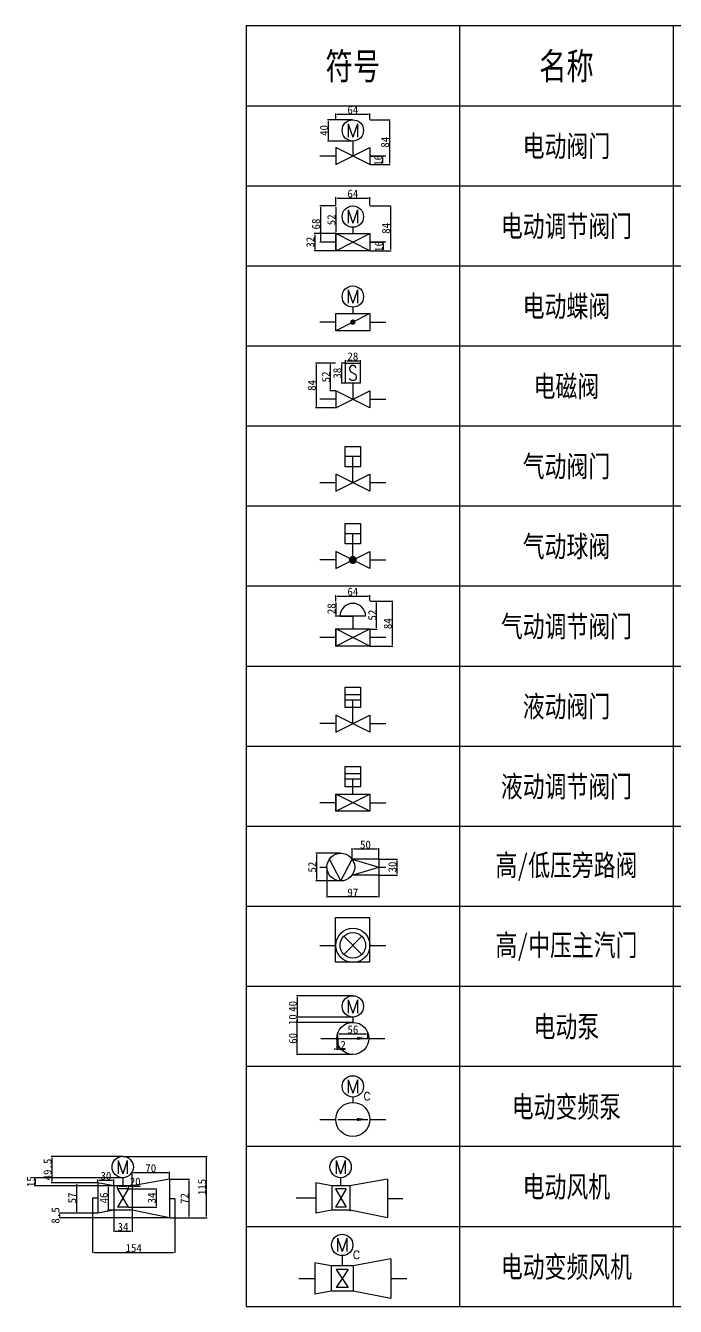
# Model space of a CAD drawing. Header units: millimetres. Extents: x 592 to 5868, y 122 to 2804.
# Drawn here: x 592 to 1809, y 131 to 2531 of the extents above; entities that cross this region are included whole.
import ezdxf
from ezdxf.enums import TextEntityAlignment as Align

# ---------------------------------------------------------------- set-up
doc = ezdxf.new("R2010")
doc.units = ezdxf.units.MM
doc.layers.add('烟道', color=7, linetype='Continuous')
doc.styles.add('HZ', font='txt.shx', dxfattribs={"width": 0.8, "bigfont": 'hzdx.shx'})
doc.styles.add('Romans', font='romans.shx', dxfattribs={"width": 0.75, "bigfont": 'fs1.shx'})
doc.styles.add('ST', font='', dxfattribs={"width": 0.75})
doc.styles.get("Standard").update_dxf_attribs({"font": ''})
doc.styles.get('ST').set_extended_font_data('SimSun')
doc.styles.get('Standard').set_extended_font_data('SimSun')
doc.dimstyles.new('ZhangXY', dxfattribs={"dimtxt": 15, "dimasz": 2.5, "dimexe": 1.25, "dimexo": 0.625, "dimtad": 1, "dimdsep": 46, "dimtxsty": 'Standard', "dimcen": 2.5, "dimclrd": 3, "dimclre": 3, "dimclrt": 3, "dimadec": 0, "dimazin": 0, "dimtfac": 1, "dimtmove": 0, "dimatfit": 3, "dimfxl": 0, "dimarcsym": 0})

# ---------------------------------------------------------------- blocks, each defined once
blk = doc.blocks.new('SY8110')
for p, q in [((8, -2), (0, 2)), ((0, -2), (8, 2)), ((0, 2), (0, -2)), ((8, 2), (8, -2))]:
    blk.add_line(p, q)
at = {"style": 'Romans', "width": 0.75, "flags": 1}
for tag, p in [('功能名称', (4, 4)), ('设备长度', (11, 0))]:
    blk.add_attdef(tag, text='', height=2, dxfattribs=at).set_placement(p, align=Align.MIDDLE)
at = {"style": 'Romans', "width": 0.75}
blk.add_attdef('设备编号', text='', height=2, dxfattribs=at).set_placement((4, -4), align=Align.MIDDLE)
blk = doc.blocks.new('SY8117')
blk.add_lwpolyline([(0, 2), (8, 2), (8, -2), (0, -2)], close=True)
blk.add_point((4, 2))
blk.add_blockref('SY8110', (0, 0))
at = {"style": 'Romans', "width": 0.75, "flags": 1}
for tag, p in [('功能名称', (4, 4)), ('设备长度', (9, -1))]:
    blk.add_attdef(tag, text='', height=2, dxfattribs=at).set_placement(p, align=Align.MIDDLE)
at = {"style": 'Romans', "width": 0.75}
blk.add_attdef('设备编号', text='', height=2, dxfattribs=at).set_placement((4, -4), align=Align.MIDDLE)
blk = doc.blocks.new('SY8107')
for p, q in [((-3, 3), (0, 3)), ((3, 3), (-3, 3)), ((0, 3), (0, 0))]:
    blk.add_line(p, q)
blk.add_arc((0, 3), 3, 0, 180)
at = {"style": 'HZ', "width": 0.7, "flags": 1}
blk.add_attdef('功能名称', text='', height=2, dxfattribs=at).set_placement((0, 8), align=Align.MIDDLE)
blk.add_attdef('设备长度', (4, 3), '', height=2, dxfattribs=at)
at = {"style": 'HZ', "width": 0.7}
blk.add_attdef('设备编号', text='', height=2, dxfattribs=at).set_placement((0, -2), align=Align.MIDDLE)
blk = doc.blocks.new('*D32')
at = {"color": 3, "lineweight": -2, "transparency": 16777216}
for p, q in [((1237.5, 2354.1), (1274.6, 2354.1)), ((1273.4, 2351.6), (1273.4, 2272.6)), ((1237.5, 2270.1), (1274.6, 2270.1))]:
    blk.add_line(p, q, dxfattribs=at)
at = {"color": 3, "transparency": 16777216}
for points in [[(1272.9, 2351.6), (1273.8, 2351.6), (1273.4, 2354.1)], [(1272.9, 2272.6), (1273.8, 2272.6), (1273.4, 2270.1)]]:
    blk.add_solid(points, dxfattribs=at)
at = {"layer": 'Defpoints', "color": 0, "transparency": 16777216}
for p in [(1236.9, 2354.1), (1236.9, 2270.1), (1273.4, 2270.1)]:
    blk.add_point(p, dxfattribs=at)
at = {"color": 3, "transparency": 16777216, "insert": (1265.2, 2312.1), "char_height": 15, "attachment_point": 5, "rotation": 90}
blk.add_mtext('84', dxfattribs=at)
blk = doc.blocks.new('*D33')
at = {"color": 3, "lineweight": -2, "transparency": 16777216}
for p, q in [((1237.5, 2286.1), (1261.6, 2286.1)), ((1260.3, 2283.6), (1260.3, 2272.6)), ((1237.5, 2270.1), (1261.6, 2270.1))]:
    blk.add_line(p, q, dxfattribs=at)
at = {"color": 3, "transparency": 16777216}
for points in [[(1259.9, 2283.6), (1260.7, 2283.6), (1260.3, 2286.1)], [(1259.9, 2272.6), (1260.7, 2272.6), (1260.3, 2270.1)]]:
    blk.add_solid(points, dxfattribs=at)
at = {"layer": 'Defpoints', "color": 0, "transparency": 16777216}
for p in [(1236.9, 2286.1), (1236.9, 2270.1), (1260.3, 2270.1)]:
    blk.add_point(p, dxfattribs=at)
at = {"color": 3, "transparency": 16777216, "insert": (1252.2, 2278.1), "char_height": 15, "attachment_point": 5, "rotation": 90}
blk.add_mtext('16', dxfattribs=at)
blk = doc.blocks.new('*D34')
at = {"color": 3, "lineweight": -2, "transparency": 16777216}
for p, q in [((1172.9, 2354.8), (1172.9, 2365.7)), ((1175.4, 2364.5), (1234.4, 2364.5)), ((1236.9, 2354.8), (1236.9, 2365.7))]:
    blk.add_line(p, q, dxfattribs=at)
at = {"color": 3, "transparency": 16777216}
for points in [[(1175.4, 2364.9), (1175.4, 2364), (1172.9, 2364.5)], [(1234.4, 2364.9), (1234.4, 2364), (1236.9, 2364.5)]]:
    blk.add_solid(points, dxfattribs=at)
at = {"layer": 'Defpoints', "color": 0, "transparency": 16777216}
for p in [(1172.9, 2354.1), (1236.9, 2364.5), (1236.9, 2354.1)]:
    blk.add_point(p, dxfattribs=at)
at = {"color": 3, "transparency": 16777216, "insert": (1204.9, 2372.6), "char_height": 15, "attachment_point": 5}
blk.add_mtext('64', dxfattribs=at)
blk = doc.blocks.new('*D35')
at = {"color": 3, "lineweight": -2, "transparency": 16777216}
for p, q in [((1204.2, 2354.1), (1157.7, 2354.1)), ((1159, 2316.6), (1159, 2351.6)), ((1204.2, 2314.1), (1157.7, 2314.1))]:
    blk.add_line(p, q, dxfattribs=at)
at = {"color": 3, "transparency": 16777216}
for points in [[(1158.6, 2351.6), (1159.4, 2351.6), (1159, 2354.1)], [(1158.6, 2316.6), (1159.4, 2316.6), (1159, 2314.1)]]:
    blk.add_solid(points, dxfattribs=at)
at = {"layer": 'Defpoints', "color": 0, "transparency": 16777216}
for p in [(1159, 2354.1), (1204.9, 2354.1), (1204.9, 2314.1)]:
    blk.add_point(p, dxfattribs=at)
at = {"color": 3, "transparency": 16777216, "insert": (1150.9, 2334.1), "char_height": 15, "attachment_point": 5, "rotation": 90}
blk.add_mtext('40', dxfattribs=at)
blk = doc.blocks.new('*D36')
at = {"color": 3, "lineweight": -2, "transparency": 16777216}
for p, q in [((1237.5, 2192.8), (1276.4, 2192.8)), ((1275.2, 2190.3), (1275.2, 2111.3)), ((1237.5, 2108.8), (1276.4, 2108.8))]:
    blk.add_line(p, q, dxfattribs=at)
at = {"color": 3, "transparency": 16777216}
for points in [[(1274.8, 2190.3), (1275.6, 2190.3), (1275.2, 2192.8)], [(1274.8, 2111.3), (1275.6, 2111.3), (1275.2, 2108.8)]]:
    blk.add_solid(points, dxfattribs=at)
at = {"layer": 'Defpoints', "color": 0, "transparency": 16777216}
for p in [(1236.9, 2192.8), (1236.9, 2108.8), (1275.2, 2108.8)]:
    blk.add_point(p, dxfattribs=at)
at = {"color": 3, "transparency": 16777216, "insert": (1267.1, 2150.8), "char_height": 15, "attachment_point": 5, "rotation": 90}
blk.add_mtext('84', dxfattribs=at)
blk = doc.blocks.new('*D37')
at = {"color": 3, "lineweight": -2, "transparency": 16777216}
for p, q in [((1237.5, 2124.8), (1262.8, 2124.8)), ((1261.6, 2122.3), (1261.6, 2111.3)), ((1237.5, 2108.8), (1262.8, 2108.8))]:
    blk.add_line(p, q, dxfattribs=at)
at = {"color": 3, "transparency": 16777216}
for points in [[(1261.2, 2122.3), (1262, 2122.3), (1261.6, 2124.8)], [(1261.2, 2111.3), (1262, 2111.3), (1261.6, 2108.8)]]:
    blk.add_solid(points, dxfattribs=at)
at = {"layer": 'Defpoints', "color": 0, "transparency": 16777216}
for p in [(1236.9, 2124.8), (1236.9, 2108.8), (1261.6, 2108.8)]:
    blk.add_point(p, dxfattribs=at)
at = {"color": 3, "transparency": 16777216, "insert": (1253.5, 2116.8), "char_height": 15, "attachment_point": 5, "rotation": 90}
blk.add_mtext('16', dxfattribs=at)
blk = doc.blocks.new('*D38')
at = {"color": 3, "lineweight": -2, "transparency": 16777216}
for p, q in [((1172.9, 2193.4), (1172.9, 2208.9)), ((1236.9, 2193.4), (1236.9, 2208.9)), ((1175.4, 2207.6), (1234.4, 2207.6))]:
    blk.add_line(p, q, dxfattribs=at)
at = {"color": 3, "transparency": 16777216}
for points in [[(1175.4, 2208), (1175.4, 2207.2), (1172.9, 2207.6)], [(1234.4, 2208), (1234.4, 2207.2), (1236.9, 2207.6)]]:
    blk.add_solid(points, dxfattribs=at)
at = {"layer": 'Defpoints', "color": 0, "transparency": 16777216}
for p in [(1172.9, 2192.8), (1236.9, 2207.6), (1236.9, 2192.8)]:
    blk.add_point(p, dxfattribs=at)
at = {"color": 3, "transparency": 16777216, "insert": (1204.9, 2215.7), "char_height": 15, "attachment_point": 5}
blk.add_mtext('64', dxfattribs=at)
blk = doc.blocks.new('*D39')
at = {"color": 3, "lineweight": -2, "transparency": 16777216}
for p, q in [((1172.2, 2140.8), (1132.2, 2140.8)), ((1133.4, 2138.3), (1133.4, 2111.3)), ((1172.2, 2108.8), (1132.2, 2108.8))]:
    blk.add_line(p, q, dxfattribs=at)
at = {"color": 3, "transparency": 16777216}
for points in [[(1133, 2138.3), (1133.9, 2138.3), (1133.4, 2140.8)], [(1133, 2111.3), (1133.9, 2111.3), (1133.4, 2108.8)]]:
    blk.add_solid(points, dxfattribs=at)
at = {"layer": 'Defpoints', "color": 0, "transparency": 16777216}
for p in [(1172.9, 2140.8), (1133.4, 2108.8), (1172.9, 2108.8)]:
    blk.add_point(p, dxfattribs=at)
at = {"color": 3, "transparency": 16777216, "insert": (1125.3, 2124.8), "char_height": 15, "attachment_point": 5, "rotation": 90}
blk.add_mtext('32', dxfattribs=at)
blk = doc.blocks.new('*D40')
at = {"color": 3, "lineweight": -2, "transparency": 16777216}
for p, q in [((1172.2, 2192.8), (1142.8, 2192.8)), ((1144, 2190.3), (1144, 2127.3)), ((1172.2, 2124.8), (1142.8, 2124.8))]:
    blk.add_line(p, q, dxfattribs=at)
at = {"color": 3, "transparency": 16777216}
for points in [[(1143.6, 2190.3), (1144.4, 2190.3), (1144, 2192.8)], [(1143.6, 2127.3), (1144.4, 2127.3), (1144, 2124.8)]]:
    blk.add_solid(points, dxfattribs=at)
at = {"layer": 'Defpoints', "color": 0, "transparency": 16777216}
for p in [(1172.9, 2192.8), (1144, 2124.8), (1172.9, 2124.8)]:
    blk.add_point(p, dxfattribs=at)
at = {"color": 3, "transparency": 16777216, "insert": (1135.9, 2158.8), "char_height": 15, "attachment_point": 5, "rotation": 90}
blk.add_mtext('68', dxfattribs=at)
blk = doc.blocks.new('*D31')
at = {"color": 3, "lineweight": -2, "transparency": 16777216}
for p, q in [((1172.2, 2192.8), (1171.6, 2192.8)), ((1172.9, 2190.3), (1172.9, 2143.3)), ((1172.2, 2140.8), (1171.6, 2140.8))]:
    blk.add_line(p, q, dxfattribs=at)
at = {"color": 3, "transparency": 16777216}
for points in [[(1172.4, 2190.3), (1173.3, 2190.3), (1172.9, 2192.8)], [(1172.4, 2143.3), (1173.3, 2143.3), (1172.9, 2140.8)]]:
    blk.add_solid(points, dxfattribs=at)
at = {"layer": 'Defpoints', "color": 0, "transparency": 16777216}
for p in [(1172.9, 2192.8), (1172.9, 2140.8), (1172.9, 2140.8)]:
    blk.add_point(p, dxfattribs=at)
at = {"color": 3, "transparency": 16777216, "insert": (1164.7, 2166.8), "char_height": 15, "attachment_point": 5, "rotation": 90}
blk.add_mtext('52', dxfattribs=at)
blk = doc.blocks.new('*D41')
at = {"color": 3, "lineweight": -2, "transparency": 16777216}
for p, q in [((1172.2, 1898.4), (1134.8, 1898.4)), ((1136.1, 1895.9), (1136.1, 1816.9)), ((1172.2, 1814.4), (1134.8, 1814.4))]:
    blk.add_line(p, q, dxfattribs=at)
at = {"color": 3, "transparency": 16777216}
for points in [[(1135.6, 1895.9), (1136.5, 1895.9), (1136.1, 1898.4)], [(1135.6, 1816.9), (1136.5, 1816.9), (1136.1, 1814.4)]]:
    blk.add_solid(points, dxfattribs=at)
at = {"layer": 'Defpoints', "color": 0, "transparency": 16777216}
for p in [(1172.9, 1898.4), (1136.1, 1814.4), (1172.9, 1814.4)]:
    blk.add_point(p, dxfattribs=at)
at = {"color": 3, "transparency": 16777216, "insert": (1127.9, 1856.4), "char_height": 15, "attachment_point": 5, "rotation": 90}
blk.add_mtext('84', dxfattribs=at)
blk = doc.blocks.new('*D42')
at = {"color": 3, "lineweight": -2, "transparency": 16777216}
for p, q in [((1172.2, 1898.4), (1161.6, 1898.4)), ((1162.8, 1848.9), (1162.8, 1895.9)), ((1172.2, 1846.4), (1161.6, 1846.4))]:
    blk.add_line(p, q, dxfattribs=at)
at = {"color": 3, "transparency": 16777216}
for points in [[(1162.4, 1895.9), (1163.3, 1895.9), (1162.8, 1898.4)], [(1162.4, 1848.9), (1163.3, 1848.9), (1162.8, 1846.4)]]:
    blk.add_solid(points, dxfattribs=at)
at = {"layer": 'Defpoints', "color": 0, "transparency": 16777216}
for p in [(1162.8, 1898.4), (1172.9, 1898.4), (1172.9, 1846.4)]:
    blk.add_point(p, dxfattribs=at)
at = {"color": 3, "transparency": 16777216, "insert": (1154.7, 1872.4), "char_height": 15, "attachment_point": 5, "rotation": 90}
blk.add_mtext('52', dxfattribs=at)
blk = doc.blocks.new('*D43')
at = {"color": 3, "lineweight": -2, "transparency": 16777216}
for p, q in [((1190, 1898.4), (1182.7, 1898.4)), ((1183.9, 1895.9), (1183.9, 1862.9)), ((1190.2, 1860.4), (1182.7, 1860.4))]:
    blk.add_line(p, q, dxfattribs=at)
at = {"color": 3, "transparency": 16777216}
for points in [[(1183.5, 1895.9), (1184.3, 1895.9), (1183.9, 1898.4)], [(1183.5, 1862.9), (1184.3, 1862.9), (1183.9, 1860.4)]]:
    blk.add_solid(points, dxfattribs=at)
at = {"layer": 'Defpoints', "color": 0, "transparency": 16777216}
for p in [(1190.7, 1898.4), (1183.9, 1860.4), (1190.9, 1860.4)]:
    blk.add_point(p, dxfattribs=at)
at = {"color": 3, "transparency": 16777216, "insert": (1175.8, 1879.4), "char_height": 15, "attachment_point": 5, "rotation": 90}
blk.add_mtext('38', dxfattribs=at)
blk = doc.blocks.new('*D44')
at = {"color": 3, "lineweight": -2, "transparency": 16777216}
for p, q in [((1190.9, 1899), (1190.9, 1903.8)), ((1193.4, 1902.6), (1216.4, 1902.6)), ((1218.9, 1899), (1218.9, 1903.8))]:
    blk.add_line(p, q, dxfattribs=at)
at = {"color": 3, "transparency": 16777216}
for points in [[(1193.4, 1903), (1193.4, 1902.2), (1190.9, 1902.6)], [(1216.4, 1903), (1216.4, 1902.2), (1218.9, 1902.6)]]:
    blk.add_solid(points, dxfattribs=at)
at = {"layer": 'Defpoints', "color": 0, "transparency": 16777216}
for p in [(1190.9, 1898.4), (1218.9, 1902.6), (1218.9, 1898.4)]:
    blk.add_point(p, dxfattribs=at)
at = {"color": 3, "transparency": 16777216, "insert": (1204.9, 1910.7), "char_height": 15, "attachment_point": 5}
blk.add_mtext('28', dxfattribs=at)
blk = doc.blocks.new('*D45')
at = {"color": 3, "lineweight": -2, "transparency": 16777216}
for p, q in [((1172.2, 1452), (1171.6, 1452)), ((1172.9, 1449.5), (1172.9, 1426.5)), ((1180.2, 1424), (1171.6, 1424))]:
    blk.add_line(p, q, dxfattribs=at)
at = {"color": 3, "transparency": 16777216}
for points in [[(1172.4, 1449.5), (1173.3, 1449.5), (1172.9, 1452)], [(1172.4, 1426.5), (1173.3, 1426.5), (1172.9, 1424)]]:
    blk.add_solid(points, dxfattribs=at)
at = {"layer": 'Defpoints', "color": 0, "transparency": 16777216}
for p in [(1172.9, 1452), (1172.9, 1424), (1180.9, 1424)]:
    blk.add_point(p, dxfattribs=at)
at = {"color": 3, "transparency": 16777216, "insert": (1164.7, 1438), "char_height": 15, "attachment_point": 5, "rotation": 90}
blk.add_mtext('28', dxfattribs=at)
blk = doc.blocks.new('*D48')
at = {"color": 3, "lineweight": -2, "transparency": 16777216}
for p, q in [((1181.7, 979.9), (1135.7, 979.9)), ((1136.9, 977.4), (1136.9, 930.4)), ((1181.7, 927.9), (1135.7, 927.9))]:
    blk.add_line(p, q, dxfattribs=at)
at = {"color": 3, "transparency": 16777216}
for points in [[(1136.5, 977.4), (1137.4, 977.4), (1136.9, 979.9)], [(1136.5, 930.4), (1137.4, 930.4), (1136.9, 927.9)]]:
    blk.add_solid(points, dxfattribs=at)
at = {"layer": 'Defpoints', "color": 0, "transparency": 16777216}
for p in [(1182.3, 979.9), (1136.9, 927.9), (1182.3, 927.9)]:
    blk.add_point(p, dxfattribs=at)
at = {"color": 3, "transparency": 16777216, "insert": (1128.8, 953.9), "char_height": 15, "attachment_point": 5, "rotation": 90}
blk.add_mtext('52', dxfattribs=at)
blk = doc.blocks.new('*D49')
at = {"color": 3, "lineweight": -2, "transparency": 16777216}
for p, q in [((1203.4, 969.6), (1203.4, 989.1)), ((1205.9, 987.8), (1250.9, 987.8)), ((1253.4, 969.6), (1253.4, 989.1))]:
    blk.add_line(p, q, dxfattribs=at)
at = {"color": 3, "transparency": 16777216}
for points in [[(1205.9, 988.2), (1205.9, 987.4), (1203.4, 987.8)], [(1250.9, 988.2), (1250.9, 987.4), (1253.4, 987.8)]]:
    blk.add_solid(points, dxfattribs=at)
at = {"layer": 'Defpoints', "color": 0, "transparency": 16777216}
for p in [(1253.4, 987.8), (1203.4, 969), (1253.4, 969)]:
    blk.add_point(p, dxfattribs=at)
at = {"color": 3, "transparency": 16777216, "insert": (1228.4, 995.9), "char_height": 15, "attachment_point": 5}
blk.add_mtext('50', dxfattribs=at)
blk = doc.blocks.new('*D50')
at = {"color": 3, "lineweight": -2, "transparency": 16777216}
for p, q in [((1254, 969), (1288.3, 969)), ((1287, 966.5), (1287, 941.5)), ((1254, 939), (1288.3, 939))]:
    blk.add_line(p, q, dxfattribs=at)
at = {"color": 3, "transparency": 16777216}
for points in [[(1286.6, 966.5), (1287.4, 966.5), (1287, 969)], [(1286.6, 941.5), (1287.4, 941.5), (1287, 939)]]:
    blk.add_solid(points, dxfattribs=at)
at = {"layer": 'Defpoints', "color": 0, "transparency": 16777216}
for p in [(1253.4, 969), (1253.4, 939), (1287, 939)]:
    blk.add_point(p, dxfattribs=at)
at = {"color": 3, "transparency": 16777216, "insert": (1278.9, 954), "char_height": 15, "attachment_point": 5, "rotation": 90}
blk.add_mtext('30', dxfattribs=at)
blk = doc.blocks.new('*D51')
at = {"color": 3, "lineweight": -2, "transparency": 16777216}
for p, q in [((1156.3, 953.2), (1156.3, 896.9)), ((1253.3, 938.1), (1253.3, 896.9)), ((1250.8, 898.1), (1158.8, 898.1))]:
    blk.add_line(p, q, dxfattribs=at)
at = {"color": 3, "transparency": 16777216}
for points in [[(1158.8, 898.5), (1158.8, 897.7), (1156.3, 898.1)], [(1250.8, 898.5), (1250.8, 897.7), (1253.3, 898.1)]]:
    blk.add_solid(points, dxfattribs=at)
at = {"layer": 'Defpoints', "color": 0, "transparency": 16777216}
for p in [(1156.3, 953.9), (1253.3, 938.7), (1156.3, 898.1)]:
    blk.add_point(p, dxfattribs=at)
at = {"color": 3, "transparency": 16777216, "insert": (1204.8, 906.2), "char_height": 15, "attachment_point": 5}
blk.add_mtext('97', dxfattribs=at)
blk = doc.blocks.new('*D58')
at = {"color": 3, "lineweight": -2, "transparency": 16777216}
for p, q in [((1204.2, 662.9), (1099.2, 662.9)), ((1100.5, 605.4), (1100.5, 660.4)), ((1204.2, 602.9), (1099.2, 602.9))]:
    blk.add_line(p, q, dxfattribs=at)
at = {"color": 3, "transparency": 16777216}
for points in [[(1100.1, 660.4), (1100.9, 660.4), (1100.5, 662.9)], [(1100.1, 605.4), (1100.9, 605.4), (1100.5, 602.9)]]:
    blk.add_solid(points, dxfattribs=at)
at = {"layer": 'Defpoints', "color": 0, "transparency": 16777216}
for p in [(1100.5, 662.9), (1204.9, 662.9), (1204.9, 602.9)]:
    blk.add_point(p, dxfattribs=at)
at = {"color": 3, "transparency": 16777216, "insert": (1092.4, 632.9), "char_height": 15, "attachment_point": 5, "rotation": 90}
blk.add_mtext('60', dxfattribs=at)
blk = doc.blocks.new('*D59')
at = {"color": 3, "lineweight": -2, "transparency": 16777216}
for p, q in [((1204.2, 712.9), (1099.2, 712.9)), ((1100.5, 710.4), (1100.5, 675.4)), ((1204.2, 672.9), (1099.2, 672.9))]:
    blk.add_line(p, q, dxfattribs=at)
at = {"color": 3, "transparency": 16777216}
for points in [[(1100.1, 710.4), (1100.9, 710.4), (1100.5, 712.9)], [(1100.1, 675.4), (1100.9, 675.4), (1100.5, 672.9)]]:
    blk.add_solid(points, dxfattribs=at)
at = {"layer": 'Defpoints', "color": 0, "transparency": 16777216}
for p in [(1204.9, 712.9), (1100.5, 672.9), (1204.9, 672.9)]:
    blk.add_point(p, dxfattribs=at)
at = {"color": 3, "transparency": 16777216, "insert": (1092.4, 692.9), "char_height": 15, "attachment_point": 5, "rotation": 90}
blk.add_mtext('40', dxfattribs=at)
blk = doc.blocks.new('*D60')
at = {"color": 3, "lineweight": -2, "transparency": 16777216}
for p, q in [((1204.2, 672.9), (1099.2, 672.9)), ((1204.2, 662.9), (1099.2, 662.9)), ((1100.5, 670.4), (1100.5, 665.4))]:
    blk.add_line(p, q, dxfattribs=at)
at = {"color": 3, "transparency": 16777216}
for points in [[(1100.1, 670.4), (1100.9, 670.4), (1100.5, 672.9)], [(1100.1, 665.4), (1100.9, 665.4), (1100.5, 662.9)]]:
    blk.add_solid(points, dxfattribs=at)
at = {"layer": 'Defpoints', "color": 0, "transparency": 16777216}
for p in [(1204.9, 672.9), (1100.5, 662.9), (1204.9, 662.9)]:
    blk.add_point(p, dxfattribs=at)
at = {"color": 3, "transparency": 16777216, "insert": (1092.4, 667.9), "char_height": 15, "attachment_point": 5, "rotation": 90}
blk.add_mtext('10', dxfattribs=at)
blk = doc.blocks.new('*D61')
at = {"color": 3, "lineweight": -2, "transparency": 16777216}
for p, q in [((1176.9, 633.6), (1176.9, 642.5)), ((1179.4, 641.3), (1230.4, 641.3)), ((1232.9, 633.6), (1232.9, 642.5))]:
    blk.add_line(p, q, dxfattribs=at)
at = {"color": 3, "transparency": 16777216}
for points in [[(1179.4, 641.7), (1179.4, 640.9), (1176.9, 641.3)], [(1230.4, 641.7), (1230.4, 640.9), (1232.9, 641.3)]]:
    blk.add_solid(points, dxfattribs=at)
at = {"layer": 'Defpoints', "color": 0, "transparency": 16777216}
for p in [(1176.9, 632.9), (1232.9, 641.3), (1232.9, 632.9)]:
    blk.add_point(p, dxfattribs=at)
at = {"color": 3, "transparency": 16777216, "insert": (1204.9, 649.4), "char_height": 15, "attachment_point": 5}
blk.add_mtext('56', dxfattribs=at)
blk = doc.blocks.new('*D62')
at = {"color": 3, "lineweight": -2, "transparency": 16777216}
for p, q in [((1174.9, 632.3), (1174.9, 611.3)), ((1176.9, 632.3), (1176.9, 611.3)), ((1172.4, 612.6), (1169.9, 612.6)), ((1174.9, 612.6), (1176.9, 612.6)), ((1179.4, 612.6), (1191.4, 612.6))]:
    blk.add_line(p, q, dxfattribs=at)
at = {"color": 3, "transparency": 16777216}
for points in [[(1172.4, 613), (1172.4, 612.1), (1174.9, 612.6)], [(1179.4, 613), (1179.4, 612.1), (1176.9, 612.6)]]:
    blk.add_solid(points, dxfattribs=at)
at = {"layer": 'Defpoints', "color": 0, "transparency": 16777216}
for p in [(1174.9, 632.9), (1176.9, 632.9), (1176.9, 612.6)]:
    blk.add_point(p, dxfattribs=at)
at = {"color": 3, "transparency": 16777216, "insert": (1186.6, 620.7), "char_height": 15, "attachment_point": 5}
blk.add_mtext('2', dxfattribs=at)
blk = doc.blocks.new('*D101')
at = {"color": 3, "lineweight": -2, "transparency": 16777216}
for p, q in [((1237.5, 1452), (1279.8, 1452)), ((1278.5, 1449.5), (1278.5, 1370.5)), ((1237.5, 1368), (1279.8, 1368))]:
    blk.add_line(p, q, dxfattribs=at)
at = {"color": 3, "transparency": 16777216}
for points in [[(1278.1, 1449.5), (1279, 1449.5), (1278.5, 1452)], [(1278.1, 1370.5), (1279, 1370.5), (1278.5, 1368)]]:
    blk.add_solid(points, dxfattribs=at)
at = {"layer": 'Defpoints', "color": 0, "transparency": 16777216}
for p in [(1236.9, 1452), (1236.9, 1368), (1278.5, 1368)]:
    blk.add_point(p, dxfattribs=at)
at = {"color": 3, "transparency": 16777216, "insert": (1270.4, 1410), "char_height": 15, "attachment_point": 5, "rotation": 90}
blk.add_mtext('84', dxfattribs=at)
blk = doc.blocks.new('*D102')
at = {"color": 3, "lineweight": -2, "transparency": 16777216}
for p, q in [((1248.8, 1452), (1248.1, 1452)), ((1249.4, 1402.5), (1249.4, 1449.5)), ((1237.5, 1400), (1250.6, 1400))]:
    blk.add_line(p, q, dxfattribs=at)
at = {"color": 3, "transparency": 16777216}
for points in [[(1249, 1449.5), (1249.8, 1449.5), (1249.4, 1452)], [(1249, 1402.5), (1249.8, 1402.5), (1249.4, 1400)]]:
    blk.add_solid(points, dxfattribs=at)
at = {"layer": 'Defpoints', "color": 0, "transparency": 16777216}
for p in [(1249.4, 1452), (1249.4, 1452), (1236.9, 1400)]:
    blk.add_point(p, dxfattribs=at)
at = {"color": 3, "transparency": 16777216, "insert": (1241.3, 1426), "char_height": 15, "attachment_point": 5, "rotation": 90}
blk.add_mtext('52', dxfattribs=at)
blk = doc.blocks.new('*D104')
at = {"color": 3, "lineweight": -2, "transparency": 16777216}
for p, q in [((1172.9, 1452.7), (1172.9, 1463.1)), ((1175.4, 1461.8), (1234.4, 1461.8)), ((1236.9, 1452.7), (1236.9, 1463.1))]:
    blk.add_line(p, q, dxfattribs=at)
at = {"color": 3, "transparency": 16777216}
for points in [[(1175.4, 1462.2), (1175.4, 1461.4), (1172.9, 1461.8)], [(1234.4, 1462.2), (1234.4, 1461.4), (1236.9, 1461.8)]]:
    blk.add_solid(points, dxfattribs=at)
at = {"layer": 'Defpoints', "color": 0, "transparency": 16777216}
for p in [(1172.9, 1452), (1236.9, 1461.8), (1236.9, 1452)]:
    blk.add_point(p, dxfattribs=at)
at = {"color": 3, "transparency": 16777216, "insert": (1204.9, 1469.9), "char_height": 15, "attachment_point": 5}
blk.add_mtext('64', dxfattribs=at)
blk = doc.blocks.new('*D112')
at = {"color": 3, "lineweight": -2, "transparency": 16777216}
for p, q in [((756.8, 356.9), (745.5, 356.9)), ((746.8, 354.4), (746.8, 313.4)), ((756.8, 310.9), (745.5, 310.9))]:
    blk.add_line(p, q, dxfattribs=at)
at = {"color": 3, "transparency": 16777216}
for points in [[(746.4, 354.4), (747.2, 354.4), (746.8, 356.9)], [(746.4, 313.4), (747.2, 313.4), (746.8, 310.9)]]:
    blk.add_solid(points, dxfattribs=at)
at = {"layer": 'Defpoints', "color": 0, "transparency": 16777216}
for p in [(757.4, 356.9), (746.8, 310.9), (757.4, 310.9)]:
    blk.add_point(p, dxfattribs=at)
at = {"color": 3, "transparency": 16777216, "insert": (738.6, 333.9), "char_height": 15, "attachment_point": 5, "rotation": 90}
blk.add_mtext('46', dxfattribs=at)
blk = doc.blocks.new('*D113')
at = {"color": 3, "lineweight": -2, "transparency": 16777216}
for p, q in [((726.8, 362.4), (686.3, 362.4)), ((687.6, 359.9), (687.6, 307.9)), ((726.8, 305.4), (686.3, 305.4))]:
    blk.add_line(p, q, dxfattribs=at)
at = {"color": 3, "transparency": 16777216}
for points in [[(687.2, 359.9), (688, 359.9), (687.6, 362.4)], [(687.2, 307.9), (688, 307.9), (687.6, 305.4)]]:
    blk.add_solid(points, dxfattribs=at)
at = {"layer": 'Defpoints', "color": 0, "transparency": 16777216}
for p in [(727.4, 362.4), (687.6, 305.4), (727.4, 305.4)]:
    blk.add_point(p, dxfattribs=at)
at = {"color": 3, "transparency": 16777216, "insert": (679.5, 333.9), "char_height": 15, "attachment_point": 5, "rotation": 90}
blk.add_mtext('57', dxfattribs=at)
blk = doc.blocks.new('*D114')
at = {"color": 3, "lineweight": -2, "transparency": 16777216}
for p, q in [((757.4, 310.3), (757.4, 270.2)), ((791.4, 310.3), (791.4, 270.2)), ((759.9, 271.4), (788.9, 271.4))]:
    blk.add_line(p, q, dxfattribs=at)
at = {"color": 3, "transparency": 16777216}
for points in [[(759.9, 271.8), (759.9, 271), (757.4, 271.4)], [(788.9, 271.8), (788.9, 271), (791.4, 271.4)]]:
    blk.add_solid(points, dxfattribs=at)
at = {"layer": 'Defpoints', "color": 0, "transparency": 16777216}
for p in [(757.4, 310.9), (791.4, 310.9), (791.4, 271.4)]:
    blk.add_point(p, dxfattribs=at)
at = {"color": 3, "transparency": 16777216, "insert": (774.4, 279.5), "char_height": 15, "attachment_point": 5}
blk.add_mtext('34', dxfattribs=at)
blk = doc.blocks.new('*D115')
at = {"color": 3, "lineweight": -2, "transparency": 16777216}
for p, q in [((862, 368.9), (899, 368.9)), ((897.7, 366.4), (897.7, 299.4)), ((862, 296.9), (899, 296.9))]:
    blk.add_line(p, q, dxfattribs=at)
at = {"color": 3, "transparency": 16777216}
for points in [[(897.3, 366.4), (898.2, 366.4), (897.7, 368.9)], [(897.3, 299.4), (898.2, 299.4), (897.7, 296.9)]]:
    blk.add_solid(points, dxfattribs=at)
at = {"layer": 'Defpoints', "color": 0, "transparency": 16777216}
for p in [(861.4, 368.9), (861.4, 296.9), (897.7, 296.9)]:
    blk.add_point(p, dxfattribs=at)
at = {"color": 3, "transparency": 16777216, "insert": (889.6, 332.9), "char_height": 15, "attachment_point": 5, "rotation": 90}
blk.add_mtext('72', dxfattribs=at)
blk = doc.blocks.new('*D108')
at = {"color": 3, "lineweight": -2, "transparency": 16777216}
for p, q in [((727.4, 363), (727.4, 368.3)), ((729.9, 367.1), (754.9, 367.1)), ((757.4, 357.5), (757.4, 368.3))]:
    blk.add_line(p, q, dxfattribs=at)
at = {"color": 3, "transparency": 16777216}
for points in [[(729.9, 367.5), (729.9, 366.7), (727.4, 367.1)], [(754.9, 367.5), (754.9, 366.7), (757.4, 367.1)]]:
    blk.add_solid(points, dxfattribs=at)
at = {"layer": 'Defpoints', "color": 0, "transparency": 16777216}
for p in [(727.4, 362.4), (757.4, 367.1), (757.4, 356.9)]:
    blk.add_point(p, dxfattribs=at)
at = {"color": 3, "transparency": 16777216, "insert": (742.4, 375.2), "char_height": 15, "attachment_point": 5}
blk.add_mtext('30', dxfattribs=at)
blk = doc.blocks.new('*D116')
at = {"color": 3, "lineweight": -2, "transparency": 16777216}
for p, q in [((791.4, 357.5), (791.4, 382.8)), ((793.9, 381.5), (858.9, 381.5)), ((861.4, 369.5), (861.4, 382.8))]:
    blk.add_line(p, q, dxfattribs=at)
at = {"color": 3, "transparency": 16777216}
for points in [[(793.9, 381.9), (793.9, 381.1), (791.4, 381.5)], [(858.9, 381.9), (858.9, 381.1), (861.4, 381.5)]]:
    blk.add_solid(points, dxfattribs=at)
at = {"layer": 'Defpoints', "color": 0, "transparency": 16777216}
for p in [(861.4, 381.5), (861.4, 368.9), (791.4, 356.9)]:
    blk.add_point(p, dxfattribs=at)
at = {"color": 3, "transparency": 16777216, "insert": (826.4, 389.6), "char_height": 15, "attachment_point": 5}
blk.add_mtext('70', dxfattribs=at)
blk = doc.blocks.new('*D117')
at = {"color": 3, "lineweight": -2, "transparency": 16777216}
for p, q in [((764.4, 351.5), (764.4, 357.5)), ((766.9, 356.3), (781.9, 356.3)), ((784.4, 351.5), (784.4, 357.5)), ((784.4, 356.3), (807.4, 356.3))]:
    blk.add_line(p, q, dxfattribs=at)
at = {"color": 3, "transparency": 16777216}
for points in [[(766.9, 356.7), (766.9, 355.9), (764.4, 356.3)], [(781.9, 356.7), (781.9, 355.9), (784.4, 356.3)]]:
    blk.add_solid(points, dxfattribs=at)
at = {"layer": 'Defpoints', "color": 0, "transparency": 16777216}
for p in [(764.4, 350.9), (784.4, 356.3), (784.4, 350.9)]:
    blk.add_point(p, dxfattribs=at)
at = {"color": 3, "transparency": 16777216, "insert": (797.2, 364.4), "char_height": 15, "attachment_point": 5}
blk.add_mtext('20', dxfattribs=at)
blk = doc.blocks.new('*D118')
at = {"color": 3, "lineweight": -2, "transparency": 16777216}
for p, q in [((785, 350.9), (837.7, 350.9)), ((836.4, 348.4), (836.4, 319.4)), ((785, 316.9), (837.7, 316.9))]:
    blk.add_line(p, q, dxfattribs=at)
at = {"color": 3, "transparency": 16777216}
for points in [[(836, 348.4), (836.9, 348.4), (836.4, 350.9)], [(836, 319.4), (836.9, 319.4), (836.4, 316.9)]]:
    blk.add_solid(points, dxfattribs=at)
at = {"layer": 'Defpoints', "color": 0, "transparency": 16777216}
for p in [(784.4, 350.9), (784.4, 316.9), (836.4, 316.9)]:
    blk.add_point(p, dxfattribs=at)
at = {"color": 3, "transparency": 16777216, "insert": (828.3, 333.9), "char_height": 15, "attachment_point": 5, "rotation": 90}
blk.add_mtext('34', dxfattribs=at)
blk = doc.blocks.new('*D109')
at = {"color": 3, "lineweight": -2, "transparency": 16777216}
for p, q in [((717.4, 333.3), (717.4, 230.8)), ((871.4, 332.3), (871.4, 230.8)), ((719.9, 232), (868.9, 232))]:
    blk.add_line(p, q, dxfattribs=at)
at = {"color": 3, "transparency": 16777216}
for points in [[(719.9, 232.4), (719.9, 231.6), (717.4, 232)], [(868.9, 232.4), (868.9, 231.6), (871.4, 232)]]:
    blk.add_solid(points, dxfattribs=at)
at = {"layer": 'Defpoints', "color": 0, "transparency": 16777216}
for p in [(717.4, 333.9), (871.4, 332.9), (871.4, 232)]:
    blk.add_point(p, dxfattribs=at)
at = {"color": 3, "transparency": 16777216, "insert": (794.4, 240.1), "char_height": 15, "attachment_point": 5}
blk.add_mtext('154', dxfattribs=at)
blk = doc.blocks.new('*D110')
at = {"color": 3, "lineweight": -2, "transparency": 16777216}
for p, q in [((774.5, 411.9), (931.8, 411.9)), ((930.5, 299.4), (930.5, 409.4)), ((862, 296.9), (931.8, 296.9))]:
    blk.add_line(p, q, dxfattribs=at)
at = {"color": 3, "transparency": 16777216}
for points in [[(930.1, 409.4), (930.9, 409.4), (930.5, 411.9)], [(930.1, 299.4), (930.9, 299.4), (930.5, 296.9)]]:
    blk.add_solid(points, dxfattribs=at)
at = {"layer": 'Defpoints', "color": 0, "transparency": 16777216}
for p in [(773.9, 411.9), (930.5, 411.9), (861.4, 296.9)]:
    blk.add_point(p, dxfattribs=at)
at = {"color": 3, "transparency": 16777216, "insert": (922.4, 354.4), "char_height": 15, "attachment_point": 5, "rotation": 90}
blk.add_mtext('115', dxfattribs=at)
blk = doc.blocks.new('*D111')
at = {"color": 3, "lineweight": -2, "transparency": 16777216}
for p, q in [((773.3, 371.9), (608.8, 371.9)), ((610, 369.4), (610, 359.4)), ((773.3, 356.9), (608.8, 356.9))]:
    blk.add_line(p, q, dxfattribs=at)
at = {"color": 3, "transparency": 16777216}
for points in [[(609.6, 369.4), (610.4, 369.4), (610, 371.9)], [(609.6, 359.4), (610.4, 359.4), (610, 356.9)]]:
    blk.add_solid(points, dxfattribs=at)
at = {"layer": 'Defpoints', "color": 0, "transparency": 16777216}
for p in [(773.9, 371.9), (610, 356.9), (773.9, 356.9)]:
    blk.add_point(p, dxfattribs=at)
at = {"color": 3, "transparency": 16777216, "insert": (601.9, 364.4), "char_height": 15, "attachment_point": 5, "rotation": 90}
blk.add_mtext('15', dxfattribs=at)
blk = doc.blocks.new('*D106')
at = {"color": 3, "lineweight": -2, "transparency": 16777216}
for p, q in [((773.9, 411.9), (640.1, 411.9)), ((641.4, 409.4), (641.4, 364.9)), ((726.8, 362.4), (640.1, 362.4))]:
    blk.add_line(p, q, dxfattribs=at)
at = {"color": 3, "transparency": 16777216}
for points in [[(641, 409.4), (641.8, 409.4), (641.4, 411.9)], [(641, 364.9), (641.8, 364.9), (641.4, 362.4)]]:
    blk.add_solid(points, dxfattribs=at)
at = {"layer": 'Defpoints', "color": 0, "transparency": 16777216}
for p in [(774.5, 411.9), (641.4, 362.4), (727.4, 362.4)]:
    blk.add_point(p, dxfattribs=at)
at = {"color": 3, "transparency": 16777216, "insert": (633.2, 387.2), "char_height": 15, "attachment_point": 5, "rotation": 90}
blk.add_mtext('49.5', dxfattribs=at)
blk = doc.blocks.new('*D107')
at = {"color": 3, "lineweight": -2, "transparency": 16777216}
for p, q in [((726.8, 305.4), (654.8, 305.4)), ((860.8, 296.9), (654.8, 296.9)), ((656.1, 299.4), (656.1, 302.9))]:
    blk.add_line(p, q, dxfattribs=at)
at = {"color": 3, "transparency": 16777216}
for points in [[(655.7, 302.9), (656.5, 302.9), (656.1, 305.4)], [(655.7, 299.4), (656.5, 299.4), (656.1, 296.9)]]:
    blk.add_solid(points, dxfattribs=at)
at = {"layer": 'Defpoints', "color": 0, "transparency": 16777216}
for p in [(656.1, 305.4), (727.4, 305.4), (861.4, 296.9)]:
    blk.add_point(p, dxfattribs=at)
at = {"color": 3, "transparency": 16777216, "insert": (648, 301.2), "char_height": 15, "attachment_point": 5, "rotation": 90}
blk.add_mtext('8.5', dxfattribs=at)

msp = doc.modelspace()

# ---------------------------------------------------------------- linework, layer by layer
at = {"lineweight": -3}
for p, q in [((1004.84, 2530.622), (2204.847, 2530.622)), ((1404.862, 2530.622), (1404.862, 130.738)), ((1804.825, 2530.622), (1804.825, 130.738)), ((1004.84, 2380.62), (2204.847, 2380.62)), ((1004.84, 2230.628), (2204.847, 2230.628)), ((1004.84, 2080.636), (2204.847, 2080.636)), ((1004.84, 1930.644), (2204.847, 1930.644)), ((1004.84, 1780.651), (2204.847, 1780.651)), ((1004.84, 1630.659), (2204.847, 1630.659)), ((1004.84, 1480.667), (2204.847, 1480.667)), ((1004.84, 1330.675), (2204.847, 1330.675)), ((1004.84, 1180.683), (2204.847, 1180.683)), ((1004.84, 1030.691), (2204.847, 1030.691)), ((1004.84, 880.699), (2204.847, 880.699)), ((1004.84, 730.707), (2204.847, 730.707)), ((1004.84, 580.714), (2204.847, 580.714)), ((1004.84, 430.722), (2204.847, 430.722)), ((1004.84, 280.73), (2204.847, 280.73)), ((1004.84, 130.738), (2204.847, 130.738))]:
    msp.add_line(p, q, dxfattribs=at)
at = {"color": 7, "linetype": 'Continuous', "lineweight": -3}
for p, q in [((1004.84, 2530.622), (1004.84, 130.738)), ((1204.851, 2314.128), (1204.851, 2286.128)), ((1172.851, 2286.128), (1142.851, 2286.128)), ((1266.851, 2286.128), (1236.851, 2286.128)), ((1204.851, 2152.792), (1204.851, 2140.815)), ((1172.851, 2124.815), (1142.851, 2124.815)), ((1266.851, 2124.815), (1236.851, 2124.815)), ((1204.851, 2002.972), (1204.851, 1990.995)), ((1172.851, 1974.995), (1142.851, 1974.995)), ((1236.851, 1990.995), (1172.851, 1958.995)), ((1236.851, 1974.995), (1266.851, 1974.995)), ((1204.851, 1860.423), (1204.851, 1830.419)), ((1219.051, 1723.009), (1190.651, 1723.009)), ((1204.851, 1674.035), (1204.851, 1723.009)), ((1219.051, 1578.454), (1190.651, 1578.454)), ((1204.851, 1529.442), (1204.851, 1578.454)), ((1172.851, 1384.05), (1142.851, 1384.05)), ((1266.851, 1384.05), (1236.851, 1384.05)), ((1219.051, 1276.75), (1190.651, 1276.75)), ((1219.051, 1266.75), (1190.651, 1266.75)), ((1204.851, 1222.776), (1204.851, 1266.75)), ((1219.051, 1128.358), (1190.651, 1128.358)), ((1219.051, 1118.358), (1190.651, 1118.358)), ((1204.851, 1090.384), (1204.851, 1118.358)), ((1172.851, 1074.384), (1142.851, 1074.384)), ((1236.851, 1074.384), (1266.851, 1074.384)), ((1182.308, 927.864), (1161.18, 969.018)), ((1182.308, 927.864), (1161.18, 969.018)), ((1182.308, 927.864), (1203.436, 969.018)), ((1182.308, 927.864), (1203.436, 969.018)), ((1142.851, 953.864), (1156.308, 953.864)), ((1253.394, 953.864), (1266.851, 953.864)), ((1187.88, 790.238), (1221.822, 824.179)), ((1187.88, 824.179), (1221.822, 790.238)), ((1187.88, 790.238), (1221.822, 824.179)), ((1187.88, 824.179), (1221.822, 790.238)), ((1142.851, 807.209), (1172.851, 807.209)), ((1236.851, 807.209), (1266.851, 807.209)), ((1204.851, 672.924), (1204.851, 662.94)), ((1144.851, 632.94), (1174.851, 632.94)), ((1176.851, 632.94), (1232.851, 632.94)), ((1234.851, 632.94), (1264.851, 632.94)), ((1204.836, 522.932), (1204.836, 512.948)), ((1142.836, 480.948), (1172.836, 480.948)), ((1176.456, 480.948), (1233.217, 480.948)), ((1236.836, 480.948), (1266.836, 480.948)), ((773.893, 371.905), (773.893, 356.904)), ((1181.958, 371.905), (1181.958, 356.904)), ((717.392, 333.905), (727.392, 333.905)), ((861.392, 332.92), (871.389, 332.92)), ((1098.539, 333.905), (1135.457, 333.905)), ((1269.457, 332.92), (1298.565, 332.92)), ((1184.892, 225.774), (1184.892, 206.912)), ((1103.837, 182.928), (1133.837, 182.928)), ((1275.865, 182.928), (1305.865, 182.928))]:
    msp.add_line(p, q, dxfattribs=at)
for points in [[(1172.851, 1990.995), (1236.851, 1990.995), (1236.851, 1958.995), (1172.851, 1958.995)], [(1190.851, 1860.423), (1190.851, 1898.419), (1218.851, 1898.419), (1218.851, 1860.423)], [(1190.651, 1704.021), (1190.651, 1741.997), (1219.051, 1741.997), (1219.051, 1704.021)], [(1190.651, 1559.466), (1190.651, 1597.442), (1219.051, 1597.442), (1219.051, 1559.466)], [(1190.651, 1252.762), (1190.651, 1290.738), (1219.051, 1290.738), (1219.051, 1252.762)], [(1190.651, 1104.37), (1190.651, 1142.346), (1219.051, 1142.346), (1219.051, 1104.37)]]:
    msp.add_lwpolyline(points, close=True, dxfattribs=at)
for points, const_width in [([(1202.351, 1974.995, 1), (1207.351, 1974.995, 1)], 5), ([(1201.101, 1529.442, 1), (1208.601, 1529.442, 1)], 7.5)]:
    msp.add_lwpolyline(points, format="xyb", close=True, dxfattribs=dict(at, const_width=const_width))
for points in [[(1172.851, 1830.419), (1142.851, 1830.419)], [(1236.851, 1830.687), (1266.851, 1830.687)], [(1172.851, 1674.035), (1142.851, 1674.035)], [(1236.851, 1674.302), (1266.851, 1674.302)], [(1172.851, 1529.442), (1142.851, 1529.442)], [(1236.851, 1529.71), (1266.851, 1529.71)], [(1172.851, 1222.776), (1142.851, 1222.776)], [(1236.851, 1223.043), (1266.851, 1223.043)]]:
    msp.add_lwpolyline(points, dxfattribs=at)
at = {"color": 7, "linetype": 'Continuous', "lineweight": -3, "flags": 128}
for points in [[(1203.436, 969.018), (1253.394, 953.864)], [(1203.436, 969.018), (1253.394, 953.864)], [(1253.436, 969.018), (1203.436, 969.018)], [(1253.436, 969.018), (1253.436, 939.018)], [(1203.436, 938.711), (1253.394, 953.864)], [(1203.436, 938.711), (1253.394, 953.864)], [(1253.394, 938.711), (1203.436, 938.711)]]:
    msp.add_lwpolyline(points, dxfattribs=at)
msp.add_lwpolyline([(1172.28, 859.515), (1236.28, 859.515), (1236.28, 775.515), (1172.28, 775.515)], close=True)
at = {"color": 7, "linetype": 'Continuous', "lineweight": -3}
for points in [[(1212.352, 632.94, 6, 0, 0), (1232.851, 632.94, 0, 0, 0)], [(1212.717, 480.948, 6, 0, 0), (1233.217, 480.948, 0, 0, 0)]]:
    msp.add_lwpolyline(points, format="xyseb", dxfattribs=at)
for centre, radius in [((1204.851, 2334.128), 20), ((1204.851, 2172.792), 20), ((1204.851, 2022.972), 20), ((1182.308, 953.864), 26), ((1204.851, 807.209), 32), ((1204.851, 807.209), 24), ((1204.851, 692.944), 20), ((1204.851, 632.94), 30), ((1204.836, 542.932), 20), ((1204.836, 480.948), 32), ((773.893, 391.905), 20), ((1181.958, 391.905), 20), ((1184.892, 245.774), 20)]:
    msp.add_circle(centre, radius, dxfattribs=at)
msp.add_point((1204.851, 1990.995), dxfattribs=at)
at = {"layer": '烟道', "color": 7, "linetype": 'Continuous', "lineweight": -3}
for p, q in [((757.391, 356.904), (727.392, 362.403)), ((727.392, 362.403), (727.392, 305.407)), ((861.392, 368.92), (791.395, 356.904)), ((861.392, 368.92), (861.392, 296.92)), ((1165.456, 356.904), (1135.457, 362.403)), ((1135.457, 362.403), (1135.457, 305.407)), ((1269.457, 368.92), (1199.46, 356.904)), ((1269.457, 368.92), (1269.457, 296.92)), ((791.395, 356.904), (757.391, 356.904)), ((757.391, 356.904), (757.391, 310.906)), ((784.395, 350.903), (764.391, 350.903)), ((764.391, 350.903), (784.395, 316.907)), ((784.395, 350.903), (764.391, 316.907)), ((791.395, 356.904), (791.395, 308.936)), ((1199.46, 356.904), (1165.456, 356.904)), ((1165.456, 356.904), (1165.456, 310.906)), ((1192.46, 350.903), (1172.456, 350.903)), ((1172.456, 350.903), (1192.46, 316.907)), ((1192.46, 350.903), (1172.456, 316.907)), ((1199.46, 356.904), (1199.46, 308.936)), ((784.395, 316.907), (764.391, 316.907)), ((1192.46, 316.907), (1172.456, 316.907)), ((757.391, 310.906), (727.392, 305.407)), ((791.395, 310.906), (757.391, 310.906)), ((861.392, 296.92), (791.395, 310.906)), ((1165.456, 310.906), (1135.457, 305.407)), ((1199.46, 310.906), (1165.456, 310.906)), ((1269.457, 296.92), (1199.46, 310.906)), ((1275.865, 220.063), (1205.328, 206.912)), ((1275.865, 220.063), (1275.865, 145.793)), ((1164.456, 206.912), (1133.837, 212.311)), ((1133.837, 212.311), (1133.837, 153.545)), ((1205.328, 206.912), (1164.456, 206.912)), ((1164.456, 206.912), (1164.456, 158.944)), ((1195.984, 199.981), (1173.8, 199.981)), ((1173.8, 199.981), (1195.984, 165.875)), ((1195.984, 199.981), (1173.8, 165.875)), ((1205.328, 206.912), (1205.328, 158.944)), ((1164.456, 158.944), (1133.837, 153.545)), ((1205.328, 158.944), (1164.456, 158.944)), ((1195.984, 165.875), (1173.8, 165.875)), ((1275.865, 145.793), (1205.328, 158.944))]:
    msp.add_line(p, q, dxfattribs=at)

# ---------------------------------------------------------------- block references
at = {"color": 7, "linetype": 'Continuous', "lineweight": -3, "xscale": 7.999999999999545, "yscale": 7.999999999999545, "zscale": 7.999999999999545}
for name, p in [('SY8110', (1172.851, 2286.128)), ('SY8117', (1172.851, 2124.815)), ('SY8110', (1172.851, 1830.419)), ('SY8110', (1172.851, 1674.035)), ('SY8110', (1172.851, 1529.442)), ('SY8107', (1204.851, 1400.05)), ('SY8117', (1172.851, 1384.05)), ('SY8110', (1172.851, 1222.776)), ('SY8117', (1172.851, 1074.384))]:
    msp.add_blockref(name, p, dxfattribs=at)

# ---------------------------------------------------------------- texts
at = {"color": 7, "linetype": 'Continuous', "lineweight": -3, "width": 0.75}
for s, height, style, p in [('符号', 50, 'ST', (1204.851, 2455.621)), ('S', 28, 'Romans', (1204.851, 1879.478))]:
    msp.add_text(s, height=height, dxfattribs=dict(at, style=style)).set_placement(p, align=Align.MIDDLE)
at = {"color": 7, "lineweight": -3, "style": 'ST', "width": 0.75}
for s, height, p in [('名称', 50, (1604.851, 2455.621)), ('高/中压主汽门', 40, (1604.858, 805.703)), ('电动泵', 40, (1604.858, 655.71)), ('电动变频泵', 40, (1604.844, 505.718)), ('电动风机', 40, (1604.858, 355.726)), ('电动变频风机', 40, (1604.858, 205.734))]:
    msp.add_text(s, height=height, dxfattribs=at).set_placement(p, align=Align.MIDDLE)
at = {"color": 7, "linetype": 'Continuous', "lineweight": -3, "style": 'Romans'}
for p in [(1204.851, 2334.128), (1204.851, 2172.792), (1204.851, 2022.972), (1204.851, 692.944), (1204.836, 542.932), (773.893, 391.905), (1181.958, 391.905), (1184.892, 245.774)]:
    msp.add_text('M', height=25, dxfattribs=at).set_placement(p, align=Align.MIDDLE)
at = {"lineweight": -3, "style": 'ST', "width": 0.75}
for s, p in [('电动阀门', (1604.858, 2305.624)), ('电动调节阀门', (1604.858, 2155.632)), ('电动蝶阀', (1604.851, 2005.64)), ('电磁阀', (1604.851, 1855.648)), ('气动阀门', (1604.858, 1705.655)), ('气动球阀', (1604.858, 1555.663)), ('气动调节阀门', (1604.859, 1405.671)), ('液动阀门', (1604.851, 1255.679)), ('液动调节阀门', (1604.859, 1105.687)), ('高/低压旁路阀', (1604.859, 955.695))]:
    msp.add_text(s, height=40, dxfattribs=at).set_placement(p, align=Align.MIDDLE)
at = {"color": 7, "linetype": 'Continuous', "lineweight": -3, "style": 'Romans'}
for p in [(1224.836, 531.838), (1204.892, 234.679)]:
    msp.add_text('C', height=15, dxfattribs=at).set_placement(p, align=Align.TOP_LEFT)

# ---------------------------------------------------------------- dimensions: what is measured, and where the dimension line sits
for base, p1, p2, picture, middle in [((1236.851, 2364.454), (1172.851, 2354.128), (1236.851, 2354.128), '*D34', (1204.851, 2372.579)), ((1236.851, 2207.615), (1172.851, 2192.815), (1236.851, 2192.815), '*D38', (1204.851, 2215.74)), ((1218.851, 1902.583), (1190.851, 1898.419), (1218.851, 1898.419), '*D44', (1204.851, 1910.708)), ((1236.851, 1461.802), (1172.851, 1452.05), (1236.851, 1452.05), '*D104', (1204.851, 1469.927)), ((1253.436, 987.812), (1203.436, 969.018), (1253.436, 969.018), '*D49', (1228.436, 995.937)), ((1156.308, 898.102), (1253.306, 938.711), (1156.308, 953.864), '*D51', (1204.807, 906.227)), ((1232.851, 641.272), (1176.851, 632.94), (1232.851, 632.94), '*D61', (1204.851, 649.397)), ((1176.851, 612.56), (1174.851, 632.94), (1176.851, 632.94), '*D62', (1186.624, 620.685)), ((757.391, 367.078), (727.392, 362.403), (757.391, 356.904), '*D108', (742.392, 375.203)), ((861.392, 381.501), (791.395, 356.904), (861.392, 368.92), '*D116', (826.394, 389.626)), ((784.395, 356.282), (764.391, 350.903), (784.395, 350.903), '*D117', (797.157, 364.407)), ((871.389, 232), (717.392, 333.905), (871.389, 332.92), '*D109', (794.391, 240.125)), ((791.395, 271.424), (757.391, 310.906), (791.395, 310.906), '*D114', (774.393, 279.549))]:
    dim = msp.add_linear_dim(base=base, p1=p1, p2=p2, dimstyle='ZhangXY')
    dim.commit()
    dim.dimension.update_dxf_attribs({"geometry": picture, "text_midpoint": middle})
for base, p1, p2, picture, middle in [((1158.99, 2354.128), (1204.851, 2314.128), (1204.851, 2354.128), '*D35', (1150.865, 2334.128)), ((1273.351, 2270.128), (1236.851, 2354.128), (1236.851, 2270.128), '*D32', (1265.226, 2312.128)), ((1144.027, 2124.815), (1172.851, 2192.815), (1172.851, 2124.815), '*D40', (1135.902, 2158.815)), ((1172.851, 2140.815), (1172.851, 2192.815), (1172.851, 2140.815), '*D31', (1164.726, 2166.815)), ((1275.178, 2108.815), (1236.851, 2192.815), (1236.851, 2108.815), '*D36', (1267.053, 2150.815)), ((1133.442, 2108.815), (1172.851, 2140.815), (1172.851, 2108.815), '*D39', (1125.317, 2124.815)), ((1136.055, 1814.419), (1172.851, 1898.419), (1172.851, 1814.419), '*D41', (1127.93, 1856.419)), ((1162.85, 1898.419), (1172.851, 1846.419), (1172.851, 1898.419), '*D42', (1154.725, 1872.419)), ((1183.932, 1860.423), (1190.651, 1898.419), (1190.851, 1860.423), '*D43', (1175.807, 1879.421)), ((1172.851, 1424.05), (1172.851, 1452.05), (1180.851, 1424.05), '*D45', (1164.726, 1438.05)), ((1249.379, 1452.05), (1236.851, 1400.05), (1249.379, 1452.05), '*D102', (1241.254, 1426.05)), ((1278.537, 1368.05), (1236.851, 1452.05), (1236.851, 1368.05), '*D101', (1270.412, 1410.05)), ((1136.946, 927.864), (1182.308, 979.864), (1182.308, 927.864), '*D48', (1128.821, 953.864)), ((1287.007, 939.018), (1253.394, 969.018), (1253.394, 939.018), '*D50', (1278.882, 954.018)), ((1100.492, 672.944), (1204.851, 712.944), (1204.851, 672.944), '*D59', (1092.367, 692.944)), ((1100.492, 662.94), (1204.851, 602.94), (1204.851, 662.94), '*D58', (1092.367, 632.94)), ((641.368, 362.403), (774.518, 411.905), (727.392, 362.403), '*D106', (633.243, 387.154)), ((930.5262, 411.9149), (861.3924, 296.9198), (773.8933, 411.9149), '*D110', (922.4012, 354.4173)), ((687.597, 305.407), (727.392, 362.403), (727.392, 305.407), '*D113', (679.472, 333.905)), ((897.742, 296.92), (861.392, 368.92), (861.392, 296.92), '*D115', (889.617, 332.92)), ((746.767, 310.906), (757.391, 356.904), (757.391, 310.906), '*D112', (738.642, 333.905)), ((836.433, 316.907), (784.395, 350.903), (784.395, 316.907), '*D118', (828.308, 333.905))]:
    dim = msp.add_linear_dim(base=base, p1=p1, p2=p2, angle=90, dimstyle='ZhangXY')
    dim.commit()
    dim.dimension.update_dxf_attribs({"geometry": picture, "text_midpoint": middle})
for base, p1, p2, picture, middle in [((1260.332, 2270.128), (1236.851, 2286.128), (1236.851, 2270.128), '*D33', (1260.332, 2278.128)), ((1261.58, 2108.815), (1236.851, 2124.815), (1236.851, 2108.815), '*D37', (1261.58, 2116.815)), ((1100.492, 662.94), (1204.851, 672.944), (1204.851, 662.94), '*D60', (1100.492, 667.942)), ((610.02, 356.904), (773.893, 371.905), (773.893, 356.904), '*D111', (610.02, 364.404)), ((656.099, 305.417), (861.392, 296.92), (727.392, 305.417), '*D107', (656.099, 301.168))]:
    dim = msp.add_linear_dim(base=base, p1=p1, p2=p2, angle=90, dimstyle='ZhangXY')
    dim.commit()
    dim.dimension.update_dxf_attribs({"geometry": picture, "text_midpoint": middle, "dimtype": 160})

doc.saveas('drawing.dxf')
